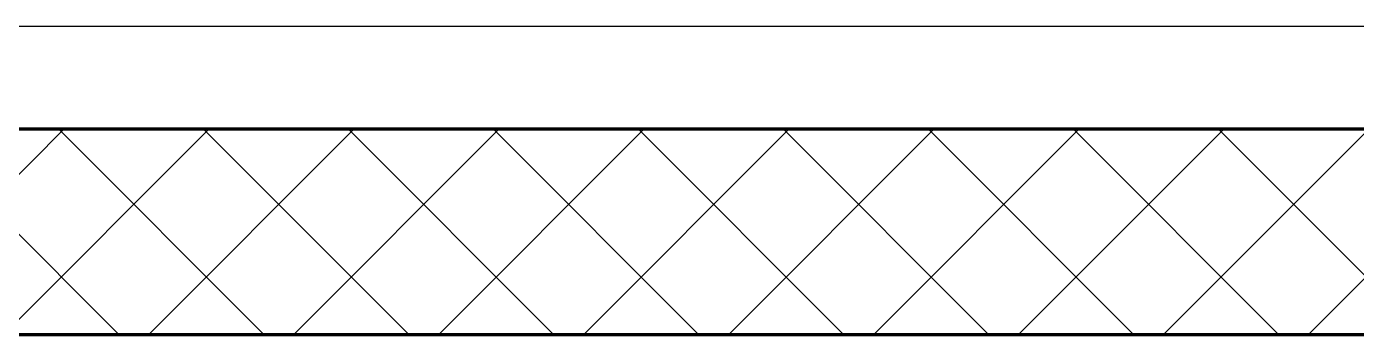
# Model space of a CAD drawing. Header units: millimetres. Extents: x -4391136 to -1798569, y -886572 to -291056.
# Drawn here: x -2309902 to -2308605, y -363981 to -363681 of the extents above; entities that cross this region are included whole.
import ezdxf

# ---------------------------------------------------------------- set-up
doc = ezdxf.new("R2010")
doc.units = ezdxf.units.MM
for name, color, linetype in [('_PP-Dim', 7, 'Continuous'), ('Xref-C-1-PP17-AR-2214-01-B$0$A-Wall', 7, 'Continuous'), ('Xref-C-1-PP17-AR-2214-01-B$0$A-WALL-PATT', 7, 'Continuous'), ('Xref-C-1-PP17-AR-2214-01-B$0$S-BEAM', 7, 'Continuous'), ('Xref-C-1-PP17-AR-2214-01-B$0$WALL-E', 7, 'Continuous')]:
    doc.layers.add(name, color=color, linetype=linetype)

# ---------------------------------------------------------------- blocks, each defined once
blk = doc.blocks.new('W-1-PP17-ENT2_REV00_20260526-152612_EX_LOPF-1')
at = {"layer": 'Xref-C-1-PP17-AR-2214-01-B$0$A-WALL-PATT', "lineweight": 9}
h = blk.add_hatch(dxfattribs=at)
h.set_pattern_fill('ACET-2D-FP_25', angle=-90, style=0, pattern_type=2)
h.set_pattern_definition([(315, (496648.95, -2740142.74), (70.710678, 70.710678), []), (45, (496648.95, -2740142.74), (-70.710678, 70.710678), [])])
h.paths.add_polyline_path([(-10500, -9752.2), (-10500, -10065.2), (-10500, -10205), (-10300, -10205), (-10300, -4900), (-10500, -4900)])
at = {"layer": 'Xref-C-1-PP17-AR-2214-01-B$0$A-Wall', "color": 7, "lineweight": 70}
for p, q in [((-10500, -4900), (-10500, -10205)), ((-10300, -10205), (-10300, -4900))]:
    blk.add_line(p, q, dxfattribs=at)
at = {"layer": 'Xref-C-1-PP17-AR-2214-01-B$0$S-BEAM', "color": 7}
for p, q in [((-10300, -9805), (-10300, -4900)), ((-10600, -6400), (-10600, -9805))]:
    blk.add_line(p, q, dxfattribs=at)
at = {"layer": 'Xref-C-1-PP17-AR-2214-01-B$0$WALL-E', "color": 7}
blk.add_line((-10300, -4900), (-10300, -9805), dxfattribs=at)

msp = doc.modelspace()

# ---------------------------------------------------------------- block references
at = {"layer": '_PP-Dim', "color": 7, "rotation": 270}
msp.add_blockref('W-1-PP17-ENT2_REV00_20260526-152612_EX_LOPF-1', (-2302074.6, -374281), dxfattribs=at)

doc.saveas('drawing.dxf')
